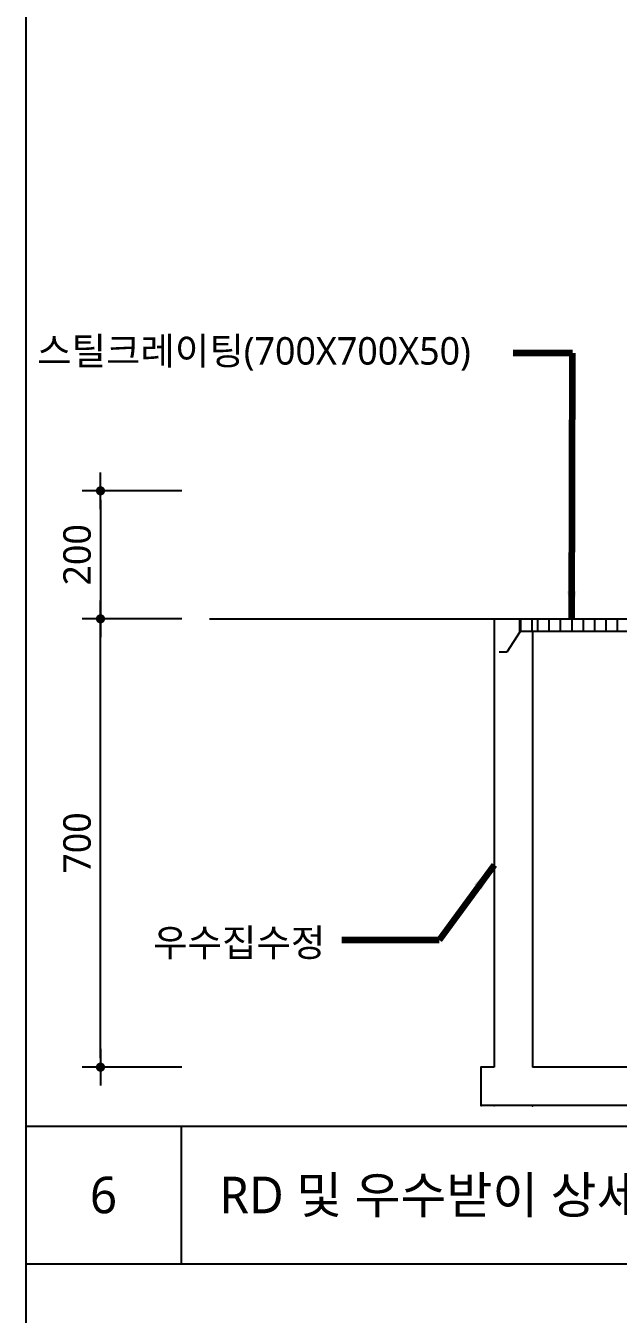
# Model space of a CAD drawing. Header units: millimetres. Extents: x 465 to 41696, y 198 to 5730.
# Drawn here: x 20720 to 21367, y 2915 to 4322 of the extents above; entities that cross this region are included whole.
import ezdxf
from ezdxf.enums import TextEntityAlignment as Align

# ---------------------------------------------------------------- set-up
doc = ezdxf.new("R2010")
doc.units = ezdxf.units.MM
doc.header["$LTSCALE"] = 200
doc.layers.get('DEFPOINTS').update_dxf_attribs({"color": 137})
for name, color, linetype in [('142', 142, 'Continuous'), ('DIM', 7, 'Continuous'), ('GL', 3, 'Continuous'), ('LEAD', 6, 'Continuous'), ('TABLE', 7, 'Continuous'), ('TEXT', 3, 'Continuous')]:
    doc.layers.add(name, color=color, linetype=linetype)
doc.styles.add('HB-tx', font='malgun.ttf', dxfattribs={"width": 0.9})
doc.styles.get("Standard").update_dxf_attribs({"font": 'arial.ttf'})
doc.styles.add('굴림체(옥산)', font='GulimChe.ttf')
doc.styles.add('스타일1', font='malgun.ttf')
doc.dimstyles.new('CJA-1', dxfattribs={"dimscale": 10, "dimtxt": 3, "dimasz": 1, "dimexe": 2, "dimexo": 3, "dimgap": 1, "dimtad": 1, "dimdec": 0, "dimdsep": 46, "dimlunit": 6, "dimtxsty": '굴림체(옥산)', "dimblk": 'CJDOT', "dimcen": 0.09, "dimclrd": 256, "dimclre": 256, "dimclrt": 3, "dimazin": 2, "dimtfac": 1, "dimtdec": 0, "dimtix": 1, "dimtmove": 2, "dimatfit": 3, "dimldrblk": 'CJDOT', "dimfxl": 1, "dimtolj": 1, "dimtzin": 0, "dimarcsym": 0})
doc.dimstyles.get("Standard").update_dxf_attribs({"dimtxt": 0.18, "dimasz": 0.18, "dimexe": 0.18, "dimexo": 0.0625, "dimgap": 0.09, "dimtad": 0, "dimtih": 1, "dimtoh": 1, "dimdec": 4, "dimzin": 0, "dimdsep": 46, "dimtxsty": 'Standard', "dimcen": 0.09, "dimadec": 0, "dimazin": 0, "dimtfac": 1, "dimtdec": 4, "dimtofl": 0, "dimtmove": 0, "dimatfit": 3, "dimfxl": 1, "dimtolj": 1, "dimtzin": 0, "dimarcsym": 0})

# ---------------------------------------------------------------- blocks, each defined once
blk = doc.blocks.new('CJDOT')
blk.add_line((-2, 0), (2, 0))
at = {"const_width": 0.5}
blk.add_lwpolyline([(-0.25, 0, 1), (0.25, 0, 1)], format="xyb", close=True, dxfattribs=at)
blk = doc.blocks.new('*D279')
at = {"layer": 'DEFPOINTS', "color": 0, "transparency": 16777216}
for p in [(20920.6, 3814), (20801.7, 3674.2), (20920.6, 3674.2)]:
    blk.add_point(p, dxfattribs=at)
at = {"layer": 'DIM', "lineweight": -2, "transparency": 16777216}
for p, q in [((20890.6, 3814), (20781.7, 3814)), ((20801.7, 3804), (20801.7, 3684.2)), ((20890.6, 3674.2), (20781.7, 3674.2))]:
    blk.add_line(p, q, dxfattribs=at)
at = {"layer": 'DIM', "lineweight": -2, "transparency": 16777216, "xscale": 10, "yscale": 10, "zscale": 10}
for p, rotation in [((20801.7, 3814), 90), ((20801.7, 3674.2), 270)]:
    blk.add_blockref('CJDOT', p, dxfattribs=dict(at, rotation=rotation))
at = {"layer": 'DIM', "color": 3, "transparency": 16777216, "insert": (20776.2, 3744.1), "char_height": 30, "attachment_point": 5, "rotation": 90, "style": '스타일1'}
blk.add_mtext('\\A1;200', dxfattribs=at)
blk = doc.blocks.new('*D278')
at = {"layer": 'DEFPOINTS', "color": 0, "transparency": 16777216}
for p in [(20801.7, 3674.2), (20920.6, 3674.2), (20920.6, 3184.6)]:
    blk.add_point(p, dxfattribs=at)
at = {"layer": 'DIM', "lineweight": -2, "transparency": 16777216}
for p, q in [((20890.6, 3674.2), (20781.7, 3674.2)), ((20801.7, 3194.6), (20801.7, 3664.2)), ((20890.6, 3184.6), (20781.7, 3184.6))]:
    blk.add_line(p, q, dxfattribs=at)
at = {"layer": 'DIM', "lineweight": -2, "transparency": 16777216, "xscale": 10, "yscale": 10, "zscale": 10}
for p, rotation in [((20801.7, 3674.2), 90), ((20801.7, 3184.6), 270)]:
    blk.add_blockref('CJDOT', p, dxfattribs=dict(at, rotation=rotation))
at = {"layer": 'DIM', "color": 3, "transparency": 16777216, "insert": (20776.2, 3429.4), "char_height": 30, "attachment_point": 5, "rotation": 90, "style": '스타일1'}
blk.add_mtext('\\A1;700', dxfattribs=at)

msp = doc.modelspace()

# ---------------------------------------------------------------- linework, layer by layer
at = {"layer": '142'}
for p, q in [((21231.7, 3674.2), (21231.7, 3184.6)), ((21231.7, 3674.2), (21483.4, 3674.2)), ((21259.6, 3674.2), (21259.6, 3660.2)), ((21261, 3660.2), (21261, 3674.2)), ((21273.5, 3660.2), (21273.5, 3674.2)), ((21279.6, 3660.2), (21279.6, 3674.2)), ((21292.1, 3660.2), (21292.1, 3674.2)), ((21304.5, 3660.2), (21304.5, 3674.2)), ((21317, 3660.2), (21317, 3674.2)), ((21329.4, 3660.2), (21329.4, 3674.2)), ((21341.9, 3660.2), (21341.9, 3674.2)), ((21354.4, 3660.2), (21354.4, 3674.2)), ((21366.8, 3660.2), (21366.8, 3674.2)), ((21260.3, 3660.2), (21245.6, 3637.8)), ((21455.5, 3660.2), (21259.6, 3660.2)), ((21273.6, 3660.2), (21273.6, 3184.6)), ((21245.6, 3637.8), (21237.3, 3637.8)), ((21231.7, 3184.6), (21217.7, 3184.6)), ((21217.7, 3142.6), (21217.7, 3184.6)), ((21441.5, 3184.6), (21273.6, 3184.6)), ((21497.4, 3142.6), (21217.7, 3142.6))]:
    msp.add_line(p, q, dxfattribs=at)
for p in [(21217.7, 3184.6), (21217.7, 3142.6), (21217.7, 3142.6), (21231.7, 3142.6), (21231.7, 3142.6), (21273.6, 3142.6), (21273.6, 3142.4)]:
    msp.add_point(p, dxfattribs=at)
at = {"layer": 'GL'}
msp.add_line((20920.7, 3674.2), (21231.7, 3674.2), dxfattribs=at)
at = {"layer": 'TABLE', "color": 3}
for p, q in [((20720, 5730), (20720, 210)), ((20720, 2970), (24155, 2970))]:
    msp.add_line(p, q, dxfattribs=at)
at = {"layer": 'TABLE', "color": 4}
for p, q in [((20720, 3120), (24155, 3120)), ((20890, 3120), (20890, 2970))]:
    msp.add_line(p, q, dxfattribs=at)

# ---------------------------------------------------------------- texts
at = {"layer": 'TEXT', "color": 3, "style": '스타일1'}
for s, p in [('스틸크레이팅(700X700X50)', (20732.4, 3951.8)), ('우수집수정', (20859.1, 3305.6))]:
    msp.add_text(s, height=30, dxfattribs=at).set_placement(p)
at = {"layer": 'TEXT', "style": '스타일1'}
msp.add_text('RD 및 우수받이 상세도', height=40, dxfattribs=at).set_placement((20931.5, 3025))
at = {"layer": 'TEXT', "color": 6, "style": '스타일1'}
msp.add_text('6', height=40, dxfattribs=at).set_placement((20805, 3045), align=Align.MIDDLE_CENTER)

# ---------------------------------------------------------------- dimensions: what is measured, and where the dimension line sits
at = {"layer": 'DIM'}
for p1, angle, text, picture, middle in [((20920.6, 3814), 90, '200', '*D279', (20776.2, 3744.1)), ((20920.6, 3184.6), 270, '700', '*D278', (20776.2, 3429.4))]:
    dim = msp.add_linear_dim(base=(20801.7, 3674.2), p1=p1, p2=(20920.6, 3674.2), angle=angle, text=text, dimstyle='CJA-1', override={"dimtxsty": '스타일1'}, dxfattribs=at)
    dim.commit()
    dim.dimension.update_dxf_attribs({"geometry": picture, "text_midpoint": middle})

# ---------------------------------------------------------------- leaders
at = {"layer": 'LEAD', "color": 6}
for points in [[(21316.6, 3674.2), (21317.6, 3964.2), (21252.5, 3964.2)], [(21231.9, 3405.3), (21171.6, 3323.2), (21065.4, 3323.2)]]:
    msp.add_leader(points, dimstyle='Standard', override={"dimscale": 10, "dimasz": 3, "dimexe": 1, "dimexo": 3, "dimgap": 1.3, "dimdsep": 44, "dimtxsty": 'HB-tx', "dimcen": 2.5, "dimclrd": 256, "dimclre": 256, "dimtolj": 0, "dimtzin": 8, "dimlwd": 65535, "dimlwe": 65535}, dxfattribs=at)

doc.saveas('drawing.dxf')
